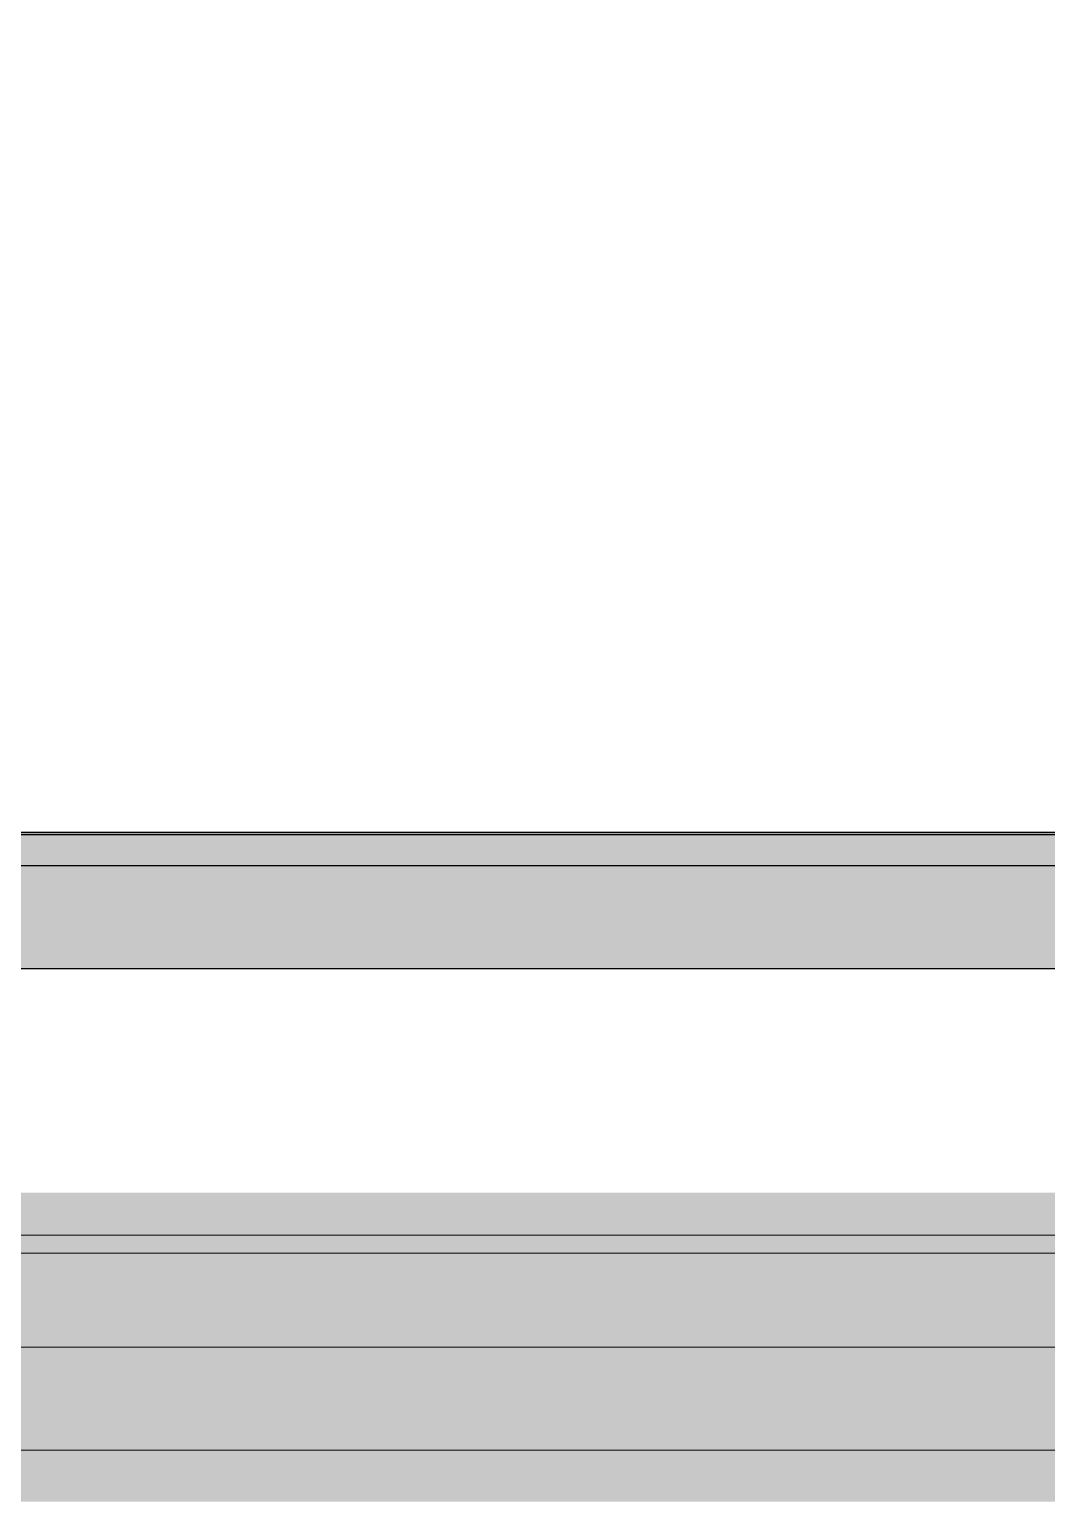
# Model space of a CAD drawing. Header units: millimetres. Extents: x 3546612 to 5615882, y 547008 to 3162891.
# Drawn here: x 5463098 to 5464087, y 2457718 to 2459148 of the extents above; entities that cross this region are included whole.
import ezdxf

# ---------------------------------------------------------------- set-up
doc = ezdxf.new("R2010")
doc.units = ezdxf.units.MM
for name, color, linetype in [('HEB-Angle joint', 1, 'Continuous'), ('HEB-Area(PC Topping)', 3, 'Continuous'), ('XR-평면도$0$A-ELEV-PATT', 9, 'Continuous')]:
    doc.layers.add(name, color=color, linetype=linetype)
for name, color, linetype, lineweight in [('XR-평면도$0$A-CNTL', 9, 'Continuous', 15), ('XR-평면도$0$A-ELEV-LIN2', 9, 'Continuous', 25), ('XR-평면도$0$A-ELEV-LIN3', 9, 'Continuous', 18)]:
    doc.layers.add(name, color=color, linetype=linetype, lineweight=lineweight)

# ---------------------------------------------------------------- blocks, each defined once
blk = doc.blocks.new('XR-평면도$0$중심선(210216)')
at = {"layer": 'XR-평면도$0$A-CNTL', "ltscale": 300}
blk.add_lwpolyline([(-10000, 119000), (186000, 119000)], dxfattribs=at)
blk = doc.blocks.new('XR-평면도$0$스크린+범퍼_기준층(도크레밸러)')
at = {"layer": 'XR-평면도$0$A-ELEV-PATT', "ltscale": 0.002}
h = blk.add_hatch(dxfattribs=at)
h.set_pattern_fill('AR-HBONE', color=256, scale=0.1, angle=450, style=0)
h.set_pattern_definition([(135, (-50954683.464, -21380461.164), (-14.3684097937, 2e-14), [30.48, -10.16]), (225, (-50954690.648, -21380453.98), (-14.3684097937, 2e-14), [30.48, -10.16])])
h.paths.add_polyline_path([(32, -6602), (2, -6602), (2, -10398), (32, -10398)])
h = blk.add_hatch(dxfattribs=at)
h.set_pattern_fill('AR-SAND', color=256, angle=450, style=0)
h.set_pattern_definition([(127.5, (-50954928.292, -21381394.81), (-48.941323733, -1.600031296), [0, -38.608, 0, -43.18, 0, -41.275]), (97.5, (-50954928.29, -21381394.81), (-71.68251006, 44.95232831), [0, -20.828, 0, -34.798, 0, -13.335]), (57.5, (-50954928.292, -21381426.05), (-0.143718468, 79.099237024), [0, -12.7, 0, -45.72, 0, -59.69]), (47.5, (-50954928.29, -21381426.05), (-22.292932326, 76.35564525), [0, -6.35, 0, -29.972, 0, -34.29])])
edge = h.paths.add_edge_path()
edge.add_line((123.7, -6602), (32, -6602))
edge.add_line((32, -6602), (32, -10398))
edge.add_line((32, -10398), (123.7, -10398))
edge.add_arc((123.7, -10389.7), 8.33, 270, 360)
edge.add_line((132, -10389.7), (132, -6610.3))
edge.add_arc((123.7, -6610.3), 8.33, 360, 450)
at = {"layer": 'XR-평면도$0$A-ELEV-LIN3'}
blk.add_line((0, -6600), (0, -10400), dxfattribs=at)
at = {"layer": 'XR-평면도$0$A-ELEV-LIN3', "linetype": 'Continuous'}
blk.add_lwpolyline([(408.8, -619.5), (408.8, -10380.5), (391.3, -10380.5), (391.3, -619.5)], dxfattribs=at)
at = {"layer": 'XR-평면도$0$A-ELEV-PATT'}
for p, q in [((32, -6602), (32, -10398)), ((132, -6610.3), (132, -10389.7))]:
    blk.add_line(p, q, dxfattribs=at)
at = {"layer": 'XR-평면도$0$A-ELEV-PATT', "ltscale": 0.002}
blk.add_lwpolyline([(52, -10398), (52, -10400), (0, -10400), (0, -6600), (52, -6600), (52, -6602), (2, -6602), (2, -10398)], close=True, dxfattribs=at)
at = {"layer": 'XR-평면도$0$A-ELEV-PATT'}
blk.add_lwpolyline([(32, -6602), (2, -6602), (2, -10398), (32, -10398)], dxfattribs=at)

msp = doc.modelspace()

# ---------------------------------------------------------------- linework, layer by layer
at = {"layer": 'HEB-Angle joint', "const_width": 300}
msp.add_lwpolyline([(5427097.8, 2494208), (5499075, 2494208), (5499075, 2457867.6), (5427097.8, 2457867.6)], close=True, dxfattribs=at)
at = {"layer": 'HEB-Area(PC Topping)'}
msp.add_lwpolyline([(5370975.1, 2535967.6), (5494175.1, 2535967.6), (5494175.1, 2525067.6), (5499175.1, 2525067.6), (5499175.1, 2463667.6), (5488125.1, 2463667.6), (5488125.1, 2459167.6), (5487025.1, 2459167.6), (5487025.1, 2458367.6), (5461075.1, 2458367.6), (5461075.1, 2461367.6), (5459075.1, 2461367.6), (5459075.1, 2458367.6), (5443025.1, 2458367.6), (5443025.1, 2457867.6), (5433125.1, 2457867.6), (5433125.1, 2458367.6), (5406075.1, 2458367.6)], dxfattribs=at)
at = {"layer": 'XR-평면도$0$A-ELEV-LIN2'}
msp.add_line((5455125, 2458367.6), (5465025, 2458367.6), dxfattribs=at)
msp.add_line((5455125, 2458367.6), (5465025, 2458367.6), dxfattribs=at)
msp.add_line((5455125, 2458367.6), (5465025, 2458367.6), dxfattribs=at)
at = {"layer": 'XR-평면도$0$A-ELEV-LIN3'}
for points in [[(5433125, 2445467.6), (5443025, 2445467.6), (5443025, 2444867.6), (5444125, 2444867.6), (5444125, 2446367.6), (5443025, 2446367.6), (5443025, 2457867.6), (5483675, 2457867.6), (5483675, 2450867.6), (5488125, 2450867.6), (5488125, 2446367.6), (5487025, 2446367.6), (5487025, 2444867.6), (5488125, 2444867.6), (5488125, 2445467.6), (5498175, 2445467.6), (5498175, 2444867.6), (5498475, 2444867.6), (5498475, 2430167.6)], [(5433125, 2445467.6), (5443025, 2445467.6), (5443025, 2444867.6), (5444125, 2444867.6), (5444125, 2446367.6), (5443025, 2446367.6), (5443025, 2457867.6), (5483675, 2457867.6), (5483675, 2450867.6), (5488125, 2450867.6), (5488125, 2446367.6), (5487025, 2446367.6), (5487025, 2444867.6), (5488125, 2444867.6), (5488125, 2445467.6), (5498175, 2445467.6), (5498175, 2444867.6), (5498475.1, 2444867.6), (5498475.1, 2430167.6)], [(5433125, 2445467.6), (5443025, 2445467.6), (5443025, 2444867.6), (5444125, 2444867.6), (5444125, 2446367.6), (5443025, 2446367.6), (5443025, 2457867.6), (5483675, 2457867.6), (5483675, 2450867.6), (5488125, 2450867.6), (5488125, 2446367.6), (5487025, 2446367.6), (5487025, 2444867.6), (5488125, 2444867.6), (5488125, 2445467.6), (5498175, 2445467.6), (5498175, 2444867.6), (5498475.1, 2444867.6), (5498475.1, 2430167.6)], [(5431925, 2444767.6), (5433225, 2444767.6), (5433225, 2445367.6), (5442925, 2445367.6), (5442925, 2444767.6), (5444225, 2444767.6), (5444225, 2446467.6), (5443125, 2446467.6), (5443125, 2457767.6), (5483575, 2457767.6), (5483575, 2450767.6), (5488025, 2450767.6), (5488025, 2446467.6), (5486925, 2446467.6), (5486925, 2444767.6), (5488225, 2444767.6), (5488225, 2445367.6), (5498075, 2445367.6), (5498075, 2444767.6), (5498375, 2444767.6), (5498375, 2430267.6)], [(5431925, 2444767.6), (5433225, 2444767.6), (5433225, 2445367.6), (5442925, 2445367.6), (5442925, 2444767.6), (5444225, 2444767.6), (5444225, 2446467.6), (5443125, 2446467.6), (5443125, 2457767.6), (5483575, 2457767.6), (5483575, 2450767.6), (5488025, 2450767.6), (5488025, 2446467.6), (5486925, 2446467.6), (5486925, 2444767.6), (5488225, 2444767.6), (5488225, 2445367.6), (5498075, 2445367.6), (5498075, 2444767.6), (5498375.1, 2444767.6), (5498375.1, 2430267.6)], [(5431925, 2444767.6), (5433225, 2444767.6), (5433225, 2445367.6), (5442925, 2445367.6), (5442925, 2444767.6), (5444225, 2444767.6), (5444225, 2446467.6), (5443125, 2446467.6), (5443125, 2457767.6), (5483575, 2457767.6), (5483575, 2450767.6), (5488025, 2450767.6), (5488025, 2446467.6), (5486925, 2446467.6), (5486925, 2444767.6), (5488225, 2444767.6), (5488225, 2445367.6), (5498075, 2445367.6), (5498075, 2444767.6), (5498375.1, 2444767.6), (5498375.1, 2430267.6)]]:
    msp.add_lwpolyline(points, dxfattribs=at)

# ---------------------------------------------------------------- block references
at = {"xscale": -1, "rotation": 90}
msp.add_blockref('XR-평면도$0$스크린+범퍼_기준층(도크레밸러)', (5454575, 2458367.6), dxfattribs=at)
msp.add_blockref('XR-평면도$0$스크린+범퍼_기준층(도크레밸러)', (5454575, 2458367.6), dxfattribs=at)
msp.add_blockref('XR-평면도$0$스크린+범퍼_기준층(도크레밸러)', (5454575, 2458367.6), dxfattribs=at)
at = {"layer": 'XR-평면도$0$A-CNTL'}
msp.add_blockref('XR-평면도$0$중심선(210216)', (5322575, 2339367.6), dxfattribs=at)

doc.saveas('drawing.dxf')
